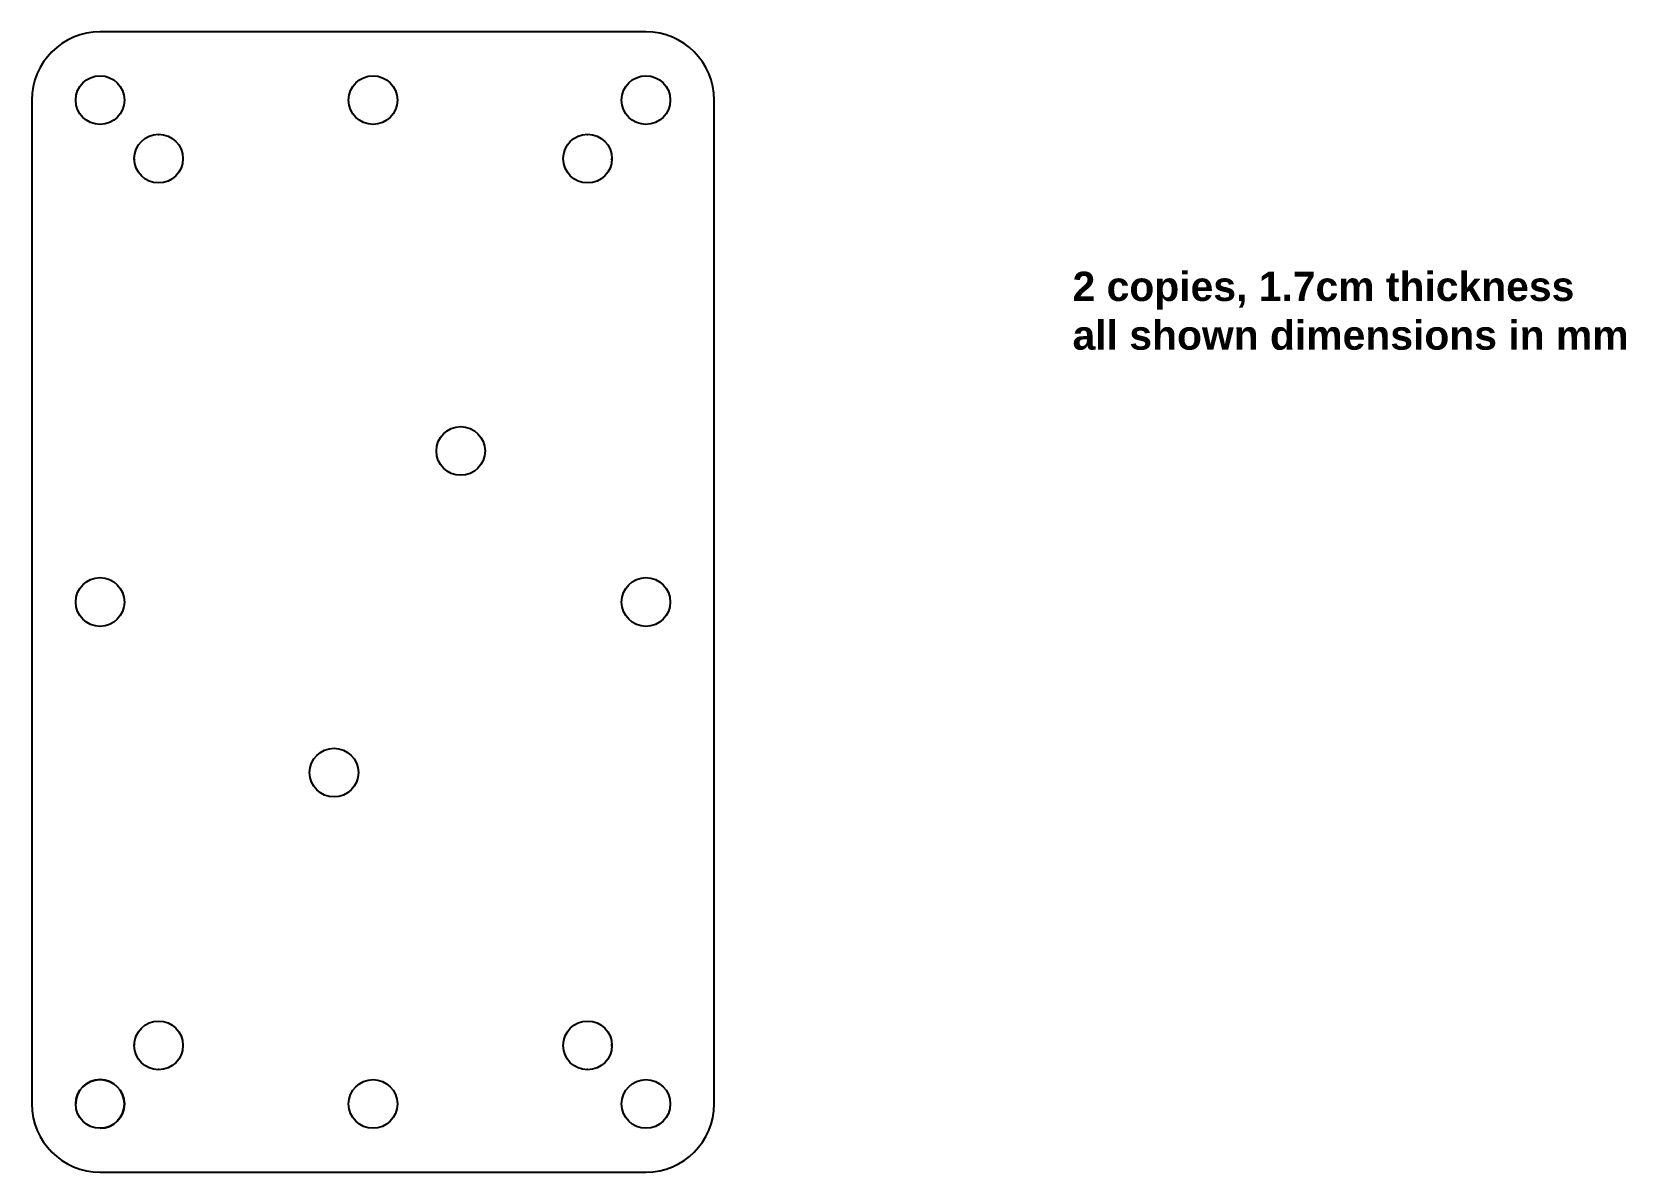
# Model space of a CAD drawing. Header units: inches. Extents: x 17 to 180, y 18 to 135.
import ezdxf

# ---------------------------------------------------------------- set-up
doc = ezdxf.new("R2010")
doc.units = ezdxf.units.IN
doc.header["$MEASUREMENT"] = 0
doc.styles.get("Standard").update_dxf_attribs({"font": 'Arial.ttf'})

msp = doc.modelspace()

# ---------------------------------------------------------------- linework, layer by layer
for p, q in [((79.53, 134.74), (23.53, 134.74)), ((16.53, 127.74), (16.53, 24.74)), ((86.53, 24.74), (86.53, 127.74)), ((75.93, 30.74), (76.04, 30.74)), ((23.53, 17.74), (79.53, 17.74))]:
    msp.add_line(p, q)
for centre in [(23.53, 127.74), (51.53, 127.74), (79.53, 127.74), (29.53, 121.74), (73.54, 121.74), (60.53, 91.74), (23.53, 76.24), (79.53, 76.24), (47.53, 58.74), (29.53, 30.74), (73.54, 30.74), (23.53, 24.74), (51.53, 24.74), (79.53, 24.74)]:
    msp.add_circle(centre, 2.5)
for centre, radius, start, end in [((23.53, 127.74), 7, 90, 180), ((79.53, 127.74), 7, 0, 90), ((23.53, 127.74), 7, 328.9973, 329.9928), ((79.53, 127.74), 7, 210.0081, 211.0609), ((23.53, 127.74), 7, 300.0072, 301.0027), ((79.53, 127.74), 7, 238.9973, 240.0269), ((23.53, 24.74), 7, 58.9957, 59.9928), ((79.53, 24.74), 7, 119.9731, 121.0043), ((23.53, 24.74), 7, 30.0063, 31.0027), ((79.53, 24.74), 7, 148.9391, 149.9929), ((23.53, 24.74), 2.5, 270, 180), ((23.53, 24.74), 7, 180, 270), ((79.53, 24.74), 7, 270, 0)]:
    msp.add_arc(centre, radius, start, end)
at = {"layer": 'Defpoints'}
msp.add_line((73.54, 28.35), (73.54, 28.24), dxfattribs=at)

# ---------------------------------------------------------------- texts
at = {"layer": 'Defpoints', "insert": (123.3, 110.13), "char_height": 3, "attachment_point": 1}
msp.add_mtext_dynamic_manual_height_columns('{\\fArial|b1|i0|c0|p34;2 copies, 1.7cm thickness\\Pall shown dimensions in mm}', width=60.0684, gutter_width=1, heights=[0], dxfattribs=at)

doc.saveas('drawing.dxf')
